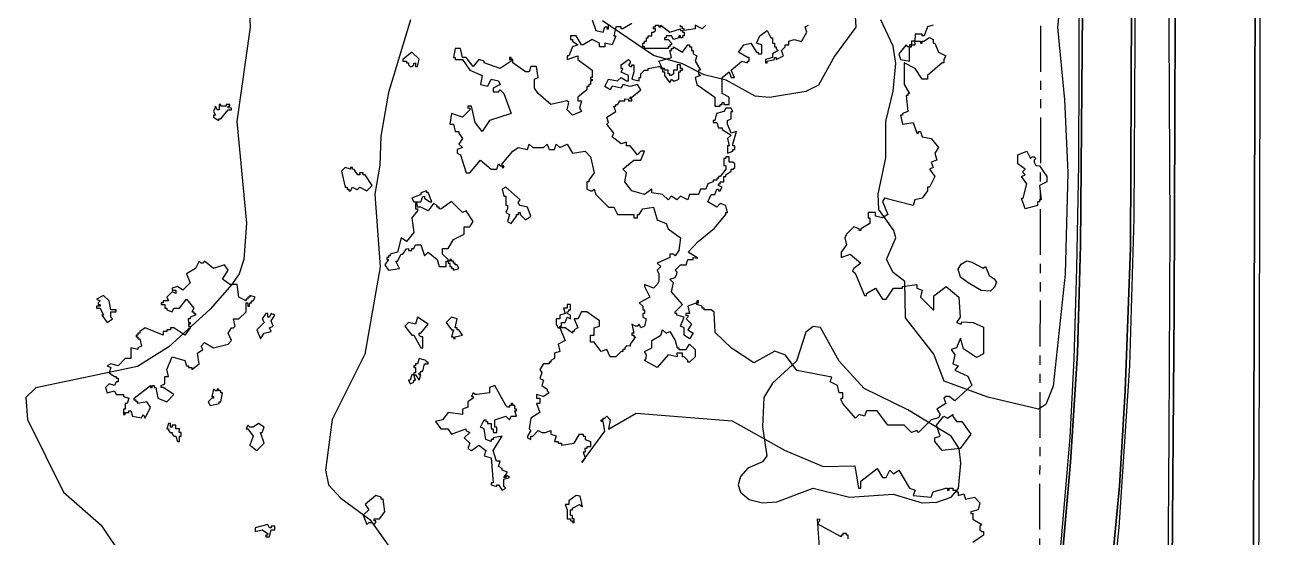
# Model space of a CAD drawing. Header units: metres. Extents: x -550 to 550, y -500 to 950.
# Drawn here: x -32 to 142.2, y -149.1 to -78 of the extents above; entities that cross this region are included whole.
import ezdxf

# ---------------------------------------------------------------- set-up
doc = ezdxf.new("R2010")
doc.units = ezdxf.units.M
doc.header["$LTSCALE"] = 2
doc.linetypes.add('PHANTOM', pattern=[6.35, 3.175, -0.635, 0.635, -0.635, 0.635, -0.635])
for name, color, linetype in [('SITE-PROPERTY', 7, 'PHANTOM'), ('SITE-ROAD-CURB', 7, 'CONTINUOUS'), ('SITE-ROAD-PAVED', 7, 'CONTINUOUS'), ('SITE-TREE-CANOPY', 94, 'CONTINUOUS'), ('TOPO-CONTOUR-MAJOR', 8, 'CONTINUOUS'), ('TOPO-CONTOUR-MINOR', 9, 'CONTINUOUS')]:
    doc.layers.add(name, color=color, linetype=linetype)

msp = doc.modelspace()

# ---------------------------------------------------------------- linework, layer by layer
at = {"layer": 'SITE-PROPERTY'}
msp.add_lwpolyline([(-136.32, -186.83), (-81.11, -2.07), (108.93, -1.9), (108.59, -158.15), (40.62, -186.68)], close=True, dxfattribs=at)
at = {"layer": 'SITE-ROAD-CURB'}
for points in [[(143.92, 125.54), (141.77, 101.99), (140.39, 81.65), (140, 71.35), (139.5, 44.25), (139.41, 27.33), (138.95, -158.99), (138.48, -181.51), (136.86, -230.74), (136.47, -275.22), (136.41, -328.8), (135.82, -328.8), (135.81, -276.62), (136.05, -245.91), (136.69, -215.33), (138.25, -163.61), (138.69, -13.24), (138.68, 37.97), (138.85, 56.07), (139.39, 76.65), (140.31, 93.8), (142.26, 117.21)], [(109.98, -328.9), (109.93, -296.39), (110.15, -276.88), (109.98, -259.44), (110.18, -256.93), (110.39, -256.23), (112.07, -252.93), (112.49, -251.53), (112.9, -237.49), (112.85, -235.81), (112.61, -234.59), (111.26, -231.32), (111.05, -230.12), (111.03, -227.52), (112.29, -210.46), (114.22, -191.89), (117.79, -161.81), (119.68, -141.95), (120.5, -128.72), (121.22, -108.89), (121.59, -19.16), (121.84, 106.74)], [(122.23, 105.4), (121.95, -54.97), (121.68, -104.79), (121.08, -125.22), (119.59, -147.68), (116.79, -174.58), (114.91, -189.31), (113.06, -206.68), (111.25, -229.18), (111.42, -230.54), (112.92, -234.38), (113.22, -235.8), (113.33, -237.41), (112.94, -249.4), (112.71, -251.99), (112.28, -253.25), (110.54, -256.62), (110.33, -260.38), (110.25, -328.9)], [(102.65, -328.93), (102.73, -260.31), (102.79, -252.65), (103.4, -231.69), (104.03, -221.75), (105.87, -202.29), (107.7, -186.41), (111.64, -149.25), (112.87, -135.2), (113.42, -124.29), (113.78, -111.76), (114.08, -97.28), (114.36, -2.93), (114.33, 74.21)], [(114.94, 65.35), (114.62, -15.81), (114.62, -70.51), (114.3, -108.55), (113.87, -123.51), (112.91, -138.63), (111.72, -152.45), (106.58, -199.14), (104.92, -216.8), (103.94, -230.22), (103.34, -242.68), (103.1, -260.51), (102.99, -328.93)], [(127.4, 47.33), (127.3, 8.08), (127.53, -16.72), (127.51, -50.82), (127.28, -117.28), (126.76, -182.34)], [(126.29, -174.94), (126.6, -134.68), (126.7, -106.1), (126.59, -78.69), (126.95, -14.42), (126.67, 38.89)]]:
    msp.add_lwpolyline(points, dxfattribs=at)
at = {"layer": 'SITE-ROAD-PAVED'}
for points in [[(121.84, 106.74), (121.59, -19.16), (121.22, -108.89), (120.5, -128.72), (119.68, -141.95), (117.79, -161.81), (114.22, -191.89), (112.29, -210.46), (111.03, -227.52), (111.05, -230.12), (111.26, -231.32), (112.61, -234.59), (112.85, -235.81), (112.9, -237.49), (112.49, -251.53), (112.07, -252.93), (110.39, -256.23), (110.18, -256.93), (109.98, -259.44), (110.15, -276.88), (109.93, -296.39), (109.98, -328.9)], [(102.99, -328.93), (103.1, -260.51), (103.34, -242.68), (103.94, -230.22), (104.92, -216.8), (106.58, -199.14), (111.72, -152.45), (112.91, -138.63), (113.87, -123.51), (114.3, -108.55), (114.62, -70.51), (114.62, -15.81), (114.94, 65.35)], [(138.68, 37.97), (138.69, -13.24), (138.25, -163.61), (136.69, -215.33), (136.05, -245.91), (135.81, -276.62), (135.82, -328.8), (123.67, -328.84), (123.15, -322.11), (122.32, -317.27), (124.36, -313.62), (124.79, -299.72), (125, -246.17), (125.36, -231.35), (124.68, -230.24), (124.51, -228.8), (125.44, -227.53), (125.62, -216.1), (126.76, -182.34), (127.28, -117.28), (127.51, -50.82), (127.53, -16.72), (127.3, 8.08), (127.4, 47.33)]]:
    msp.add_lwpolyline(points, dxfattribs=at)
at = {"layer": 'SITE-TREE-CANOPY'}
for points in [[(52.1, -77.75), (50.85, -78.49), (50.6, -78.49), (50.59, -78.24), (49.85, -78.24), (49.6, -79.49), (49.85, -79.49), (49.35, -80.74), (48.35, -80.49), (48.35, -80.99), (47.6, -80.99), (47.6, -80.49), (46.6, -79.98), (45.35, -80.74), (45.1, -80.74), (44.35, -79.49), (43.6, -79.49), (43.6, -79.99), (43.85, -79.99), (43.85, -80.24), (44.6, -80.74), (43.85, -80.99), (43.35, -82.24), (43.1, -82.24), (43.1, -82.74), (44.6, -82.24), (44.6, -82.74), (46.6, -84.25), (46.6, -85.24), (46.35, -85.23), (46.35, -85.49), (46.6, -85.49), (46.6, -85.74), (46.35, -85.74), (46.35, -86.24), (46.1, -86.24), (46.1, -86.49), (45.85, -86.49), (45.85, -86.99), (44.6, -87.99), (44.6, -88.49), (45.1, -88.49), (44.85, -89.49), (45.1, -89.99), (43.85, -90.49), (43.1, -89.74), (43.35, -88.73), (43.09, -88.49), (40.85, -88.99), (39.1, -87.49), (38.6, -86.74), (38.6, -85.49), (39.1, -85.24), (38.85, -83.73), (38.1, -83.74), (37.85, -84.49), (37.35, -84.49), (35.6, -83.24), (35.59, -82.74), (35.35, -82.74), (35.35, -82.98), (33.84, -83.99), (31.6, -83.24), (31.6, -82.99), (30.85, -82.75), (30.09, -83.75), (29.1, -82.49), (28.6, -82.49), (28.35, -81.24), (27.6, -81.24), (27.35, -82.48), (27.6, -82.49), (27.6, -82.74), (28.6, -82.74), (29.6, -84.25), (31.35, -84.99), (31.1, -86.24), (32.1, -86.48), (32.6, -85.5), (33.6, -85.74), (33.85, -86.24), (32.85, -86.74), (32.85, -87.24), (33.59, -87.24), (33.85, -86.99), (34.35, -87.49), (35.35, -90.24), (32.35, -91.23), (31.35, -92.73), (30.34, -91.49), (29.85, -89.24), (29.35, -89.24), (29.35, -89.5), (29.6, -89.48), (29.6, -89.74), (28.6, -90.74), (27.09, -90.24), (26.85, -91.74), (27.35, -91.74), (27.6, -92.74), (28.1, -92.74), (28.1, -92.99), (28.6, -93.74), (28.1, -94.49), (28.6, -94.99), (27.85, -95.24), (27.85, -95.74), (28.35, -95.99), (29.1, -98.49), (29.6, -98.49), (31.1, -96.74), (32.6, -97.99), (33.35, -97.99), (33.6, -97.24), (33.85, -97.49), (34.1, -97.49), (34.1, -97.24), (35.6, -95.49), (36.34, -94.99), (37.6, -95.23), (37.85, -94.49), (38.35, -94.99), (39.85, -94.99), (40.35, -94.49), (40.6, -95.24), (41.35, -95.24), (41.6, -94.49), (42.1, -94.98), (43.1, -94.49), (43.85, -95.74), (45.6, -95.49), (46.35, -96.24), (46.85, -98.49), (46.1, -99.5), (46.1, -99.74), (45.85, -99.74), (45.85, -100.74), (46.35, -100.99), (46.6, -100.99), (46.85, -100.74), (47.09, -101.49), (48.85, -103.24), (49.6, -103.24), (50.1, -104.24), (52.35, -104.24), (52.35, -104.74), (52.85, -104.74), (52.85, -104.24), (53.1, -104.24), (53.6, -103.49), (55.1, -103.24), (55.59, -104.99), (56.85, -105.49), (57.1, -106.24), (58.85, -107.49), (58.59, -109.24), (58.1, -109.99), (57.85, -109.74), (57.34, -109.74), (57.35, -110.24), (55.6, -110.99), (56.1, -111.49), (55.6, -111.99), (55.84, -112.49), (55.85, -113.49), (55.6, -113.99), (55.1, -114.49), (53.85, -113.99), (53.85, -114.24), (54.6, -115.74), (53.1, -116.49), (53.6, -116.99), (53.6, -117.49), (53.85, -117.49), (53.85, -117.99), (53.6, -117.99), (53.6, -118.49), (54.09, -118.74), (53.85, -119.74), (53.35, -119.99), (53.1, -119.49), (52.85, -119.74), (52.6, -119.74), (52.1, -119.49), (52.35, -120.74), (52.1, -120.74), (52.1, -120.99), (52.35, -120.99), (52.35, -121.24), (52.6, -121.24), (51.85, -122.24), (51.85, -122.5), (51.35, -122.49), (51.1, -122.74), (51.1, -122.99), (50.84, -122.99), (50.84, -123.24), (50.6, -123.24), (49.85, -123.99), (49.09, -123.99), (48.6, -122.99), (47.85, -123.24), (46.85, -121.99), (46.34, -121.99), (46.35, -120.99), (46.84, -120.99), (46.85, -119.99), (47.6, -119.74), (47.6, -118.99), (45.84, -117.74), (45.1, -117.74), (44.6, -118.74), (44.09, -118.74), (44.6, -119.99), (44.1, -120.24), (44.1, -120.49), (43.85, -120.49), (43.85, -120.74), (42.85, -119.99), (42.1, -119.99), (42.85, -121.74), (41.85, -122.24), (42.1, -123.24), (41.35, -123.49), (41.35, -124.24), (40.85, -124.49), (40.85, -124.74), (40.6, -124.74), (40.6, -124.99), (39.84, -124.99), (39.34, -125.74), (39.6, -126.24), (39.35, -127), (39.85, -127.24), (39.59, -127.99), (40.35, -128.49), (40.35, -128.74), (40.6, -128.99), (39.85, -129.49), (38.85, -129.24), (38.85, -129.74), (39.35, -129.74), (39.35, -130.49), (38.85, -130.49), (39.35, -131.74), (38.1, -132.49), (37.85, -133.99), (38.1, -134.24), (37.6, -134.99), (37.6, -135.24), (38.1, -135.49), (38.1, -134.99), (38.35, -134.99), (39.09, -134.24), (39.6, -134.49), (40.1, -134.49), (40.85, -134.24), (40.85, -134.74), (41.6, -134.98), (41.35, -135.74), (41.85, -135.74), (41.85, -135.99), (42.34, -135.99), (42.35, -136.24), (44.1, -135.99), (44.85, -134.74), (45.34, -134.75), (45.34, -134.99), (45.6, -134.99), (45.6, -135.49), (46.35, -135.74), (46.35, -136.49), (45.85, -136.49), (45.85, -136.74), (45.59, -136.74), (45.6, -137.24), (45.35, -137.24), (45.6, -137.99), (45.14, -138.67), (48.32, -134.33), (48.1, -132.99), (47.85, -132.99), (47.85, -132.73), (48.1, -132.74), (48.1, -132.49), (48.35, -132.49), (48.6, -132.24), (49.1, -132.74), (48.87, -134.02), (52.69, -131.83), (66.01, -132.88), (73.24, -136.94), (78.61, -139.2), (82.99, -139.12), (83.51, -142.24), (83.85, -142.24), (83.85, -141.24), (86.1, -139.49), (86.85, -140.74), (87.35, -140.74), (87.85, -139.74), (88.35, -140.24), (89.1, -139.74), (90.6, -142.23), (91.35, -142.49), (91.09, -143.24), (93.59, -143.48), (93.85, -142.74), (95.6, -142.24), (95.85, -142.24), (95.85, -142.49), (96.1, -142.49), (96.1, -142.24), (96.59, -142.24), (96.59, -142.49), (97.1, -142.49), (97.1, -142.74), (97.35, -142.74), (97.34, -143.24), (98.1, -142.99), (98.35, -143.74), (99.6, -143.49), (100.35, -144.24), (100.1, -145.24), (99.1, -145.49), (99.1, -145.74), (99.35, -145.74), (99.35, -146.5), (100.6, -147.24), (100.35, -147.49), (100.34, -147.99), (100.6, -148.24), (100.85, -148.24), (100.85, -148.74), (99.34, -149.74)], [(46.6, -77.24), (47.1, -78.74), (48.1, -78.99), (48.35, -78.24), (48.6, -78.24), (48.6, -78.49), (48.85, -78.49), (48.85, -77.99)], [(93.85, -77.99), (93.1, -78.24), (92.6, -79.49), (92.35, -79.49), (92.35, -79.24), (91.35, -79.24), (91.34, -80.24), (92.1, -80.24), (92.1, -80.49), (92.35, -80.49), (92.35, -80.24), (92.59, -80.24), (93.35, -79.73), (93.85, -79.99), (93.84, -80.49), (94.1, -80.49), (94.59, -81.74), (95.6, -82.24), (95.34, -82.74), (95.35, -83.24), (95.1, -83.24), (93.09, -84.98), (93.1, -85.48), (92.35, -85.5), (91.35, -83.99), (89.85, -83.24), (89.85, -86.24), (90.6, -87.5), (90.35, -87.49), (90.34, -87.74), (90.1, -87.74), (90.35, -89.99), (89.6, -90.24), (89.6, -90.49), (89.35, -90.49), (89.6, -91.74), (91.1, -91.49), (91.6, -92.99), (91.85, -92.99), (91.85, -92.74), (92.1, -92.74), (92.35, -93.49), (93.6, -93.74), (94.6, -94.99), (94.1, -95.74), (94.35, -96.74), (93.6, -96.99), (93.85, -97.74), (93.34, -97.99), (94.09, -98.99), (93.35, -100.49), (93.1, -100.49), (93.09, -100.99), (92.35, -101.99), (91.34, -102.23), (91.1, -102.99), (87.1, -101.98), (86.85, -102.48), (87.6, -104.24), (86.85, -104.74), (85.85, -104.49), (85.85, -103.99), (84.85, -104), (84.85, -104.74), (85.1, -104.74), (85.1, -105.49), (83.85, -106.24), (83.85, -106.49), (83.6, -106.49), (83.6, -106.24), (82.85, -105.99), (81.85, -106.99), (81.6, -107.49), (81.85, -108.49), (81.1, -109.49), (81.09, -110.24), (82.35, -109.74), (83.85, -110.99), (82.85, -111.73), (82.69, -112.06), (83.06, -112.4), (84.35, -115.49), (84.6, -115.49), (84.6, -115.24), (85.85, -114.49), (86.85, -115.99), (87.34, -115.99), (88.35, -114.49), (89.6, -114.49), (89.6, -114.24), (91.6, -113.99), (91.6, -114.49), (92.35, -114.74), (92.1, -115.74), (93.85, -117.49), (93.95, -117.49), (93.95, -115.56), (95.65, -114.27), (97.44, -115.72), (97.59, -118.49), (97.1, -119.24), (97.75, -119.46), (97.85, -119.14), (99.39, -119.22), (100.85, -119.87), (100.85, -123.6), (99.88, -124.09), (98.09, -122.88), (97.65, -121.43), (97.1, -122.74), (96.35, -122.99), (96.85, -123.74), (96.6, -124.99), (97.35, -125.24), (96.85, -125.87), (98.67, -126.69), (99.23, -127.91), (96.88, -130.11), (96.1, -129.49), (95.6, -129.49), (95.35, -129.74), (95.6, -130.49), (94.35, -131.24), (94.85, -132), (94.6, -132.48), (93.6, -132.74), (91.85, -134.49), (91.6, -134.24), (90.85, -134.49), (89.85, -133.49), (87.6, -133.49), (86.1, -131.49), (84.6, -131.49), (84.35, -132.24), (83.59, -131.99), (83.1, -132.49), (81.35, -130.49), (81.1, -129.99), (81.1, -129.74), (81.35, -129.74), (81.34, -128.99), (80.85, -128.98), (80.6, -127.99), (79.6, -127.49), (79.82, -126.8), (74.94, -125.9), (73.39, -123.78), (71.93, -123.21), (69.01, -124.83), (65.92, -122.8), (63.64, -120.61), (63.5, -117.79), (63.1, -117.49), (62.1, -117.49), (62.1, -117.24), (61.85, -117.24), (61.85, -116.99), (61.1, -116.75), (61.1, -116.49), (59.85, -116.99), (60.1, -117.99), (59.59, -117.99), (59.59, -118.25), (59.85, -118.23), (59.85, -118.49), (59.6, -118.73), (60.34, -119.49), (59.84, -120.24), (60.6, -120.74), (60.1, -121.49), (59.35, -120.99), (59.35, -119.99), (58.85, -119.73), (59.35, -118.49), (58.34, -118.24), (58.34, -117.99), (58.1, -117.99), (58.1, -117.74), (59.1, -116.74), (57.6, -114.99), (57.84, -113.74), (57.35, -113.24), (58.1, -112.99), (58.34, -112.49), (58.35, -112.24), (58.1, -111.99), (58.85, -111.24), (59.6, -111.24), (59.85, -110.49), (60.59, -110.49), (60.6, -110.24), (61.24, -110.32), (59.9, -109.48), (61.28, -108.02), (63.56, -106.15), (65.12, -104.24), (65.1, -103.99), (65.34, -103.97), (65.1, -102.99), (64.35, -102.74), (63.85, -103.24), (62.6, -102.49), (63.1, -101.49), (63.6, -101.49), (63.85, -100.74), (64.1, -100.74), (64.1, -100.99), (64.35, -100.99), (64.6, -100.49), (64.1, -100.24), (64.1, -99.99), (64.34, -99.99), (64.34, -99.74), (64.85, -99.74), (64.84, -98.99), (65.1, -98.99), (65.1, -98.74), (65.85, -98.24), (65.85, -97.99), (66.1, -97.99), (66.35, -97.74), (66.35, -97.24), (66.1, -96.99), (65.6, -96.98), (65.6, -96.24), (65.1, -96.24), (65.1, -96.49), (64.85, -96.49), (64.85, -97.5), (65.1, -97.48), (65.1, -97.98), (64.35, -98.99), (64.1, -98.98), (64.1, -99.24), (63.85, -99.24), (63.85, -99.48), (63.35, -99.48), (63.35, -99.74), (62.6, -99.99), (62.35, -100.74), (61.6, -100.74), (61.35, -101.5), (60.1, -101.49), (59.85, -102.24), (58.85, -101.74), (58.34, -102.24), (57.6, -101.73), (57.1, -102.23), (56.35, -101.49), (54.85, -101.24), (54.85, -100.74), (53.85, -101.49), (52.1, -100.99), (51.1, -99.74), (51.35, -98.49), (50.85, -97.99), (52.35, -96.74), (53.35, -96.73), (53.84, -95.49), (53.35, -95.49), (52.85, -95.99), (51.85, -94.74), (51.35, -94.74), (51.35, -94.24), (50.6, -94.48), (49.35, -93.49), (49.6, -92.99), (48.6, -91.75), (48.85, -91.49), (48.6, -90.74), (49.85, -89.99), (49.6, -89.24), (49.85, -89.24), (49.85, -88.99), (50.1, -88.99), (50.35, -88.74), (50.35, -88.49), (51.1, -88.49), (51.1, -88.24), (51.6, -88.25), (51.6, -88.49), (52.1, -88.49), (52.1, -88.23), (51.85, -88.23), (51.85, -87.99), (52.1, -87.99), (53.35, -86.99), (52.85, -86.24), (51.85, -86.49), (50.85, -86.24), (50.6, -86.74), (49.35, -86.48), (49.1, -86.98), (48.35, -86.49), (48.85, -85.49), (50.1, -85.74), (50.6, -85.24), (51.35, -85.74), (51.6, -85.74), (51.6, -84.99), (50.6, -84.5), (50.85, -83.99), (50.6, -83.99), (50.59, -83.49), (51.6, -82.74), (51.85, -83), (51.84, -83.24), (51.6, -83.5), (51.84, -83.74), (52.1, -83.74), (52.1, -83.48), (52.35, -83.49), (52.35, -84.49), (52.09, -85.49), (53.1, -85.74), (53.1, -85.24), (53.35, -85.24), (53.35, -84.74), (53.85, -84.24), (54.35, -84.24), (54.35, -83.99), (55.85, -83.73), (56.1, -83.73), (56.1, -83.99), (56.35, -83.99), (55.85, -82.99), (57.6, -82.49), (57.35, -81.49), (57.6, -81.49), (57.6, -81.25), (57.84, -81.23), (57.85, -80.99), (59.09, -81.74), (59.85, -80.74), (60.1, -80.74), (60.1, -80.99), (60.35, -80.99), (60.34, -81.49), (60.6, -81.49), (60.6, -81.99), (61.1, -82.24), (60.85, -82.98), (61.6, -84.24), (61.35, -84.24), (61.34, -84.74), (61.6, -84.99), (60.85, -85.24), (61.1, -86.24), (63.59, -87.99), (63.6, -89.24), (64.34, -89.24), (64.34, -88.98), (64.6, -88.99), (64.6, -88.74), (64.85, -88.74), (64.85, -88.99), (65.6, -88.99), (65.6, -87.99), (64.6, -87.49), (64.6, -85.24), (65.6, -84.49), (65.85, -85.24), (66.34, -85.24), (65.85, -84.24), (67.34, -82.99), (68.1, -83.24), (68.1, -82.99), (68.35, -82.99), (68.35, -82.49), (68.1, -82.49), (66.85, -81.74), (67.6, -80.74), (68.6, -80.49), (69.35, -81.74), (69.6, -81.74), (69.6, -81.99), (70.1, -81.98), (70.1, -80.74), (69.35, -80.49), (69.85, -79.49), (70.85, -78.74), (71.34, -79.74), (71.6, -79.74), (71.6, -80.48), (71.85, -80.48), (71.85, -80.99), (72.09, -80.99), (72.1, -81.24), (72.35, -81.49), (71.59, -81.99), (71.6, -82.49), (70.6, -82.74), (70.6, -83.24), (70.85, -83.24), (70.85, -82.99), (71.85, -82.74), (71.85, -82.49), (72.1, -82.49), (72.1, -82.74), (73.1, -82.24), (72.85, -81.49), (73.34, -80.99), (73.34, -80.74), (73.85, -80.74), (73.85, -80.24), (74.6, -79.99), (75.6, -80.25), (76.35, -78.99), (76.1, -78.24), (76.6, -77.99)], [(62.35, -77.99), (61.84, -78.49), (60.85, -77.99), (60.85, -78.49), (59.35, -78.74), (59.34, -78.49), (59.1, -78.49), (59.1, -78.24), (58.85, -78.24), (58.85, -77.99)], [(82.1, -149.24), (82.1, -148.74), (81.85, -148.74), (81.85, -148.49), (81.35, -148.49), (81.35, -148.74), (81.1, -148.74), (81.1, -148.99), (77.85, -147.23), (78.18, -146.57), (77.8, -146.52), (78.04, -150.42)]]:
    msp.add_lwpolyline(points, dxfattribs=at)
for points in [[(57.35, -78.99), (58.85, -78.49), (58.85, -78.74), (59.1, -78.74), (59.1, -78.99), (59.35, -78.99), (59.35, -79.49), (59.1, -79.49), (59.1, -79.75), (58.85, -79.74), (58.84, -79.49), (58.6, -79.49), (58.6, -79.74), (57.85, -79.99), (57.59, -79.49), (56.85, -79.49), (56.85, -79.74), (56.6, -79.74), (56.6, -79.99), (57.1, -79.99), (57.6, -80.49), (57.6, -80.74), (57.35, -80.74), (57.35, -80.99), (57.1, -80.99), (57.1, -81.24), (53.85, -81.24), (53.85, -80.98), (53.6, -81), (53.6, -80.49), (53.85, -80.49), (53.85, -80.24), (54.1, -80.24), (54.1, -79.74), (54.35, -79.74), (54.35, -79.49), (54.85, -79.5), (54.85, -78.99), (55.09, -78.99), (55.35, -78.74), (55.35, -78.49), (55.1, -78.49), (55.1, -78.24), (55.35, -78.24), (55.35, -77.99), (55.85, -77.99), (55.85, -78.24), (56.1, -78.24), (56.1, -77.99)], [(20.35, -82.99), (20.85, -82.99), (20.85, -83.24), (21.1, -83.24), (21.1, -83.49), (21.34, -83.74), (21.6, -83.75), (21.85, -83.49), (21.85, -83.25), (22.1, -83.23), (22.1, -83.73), (22.35, -83.74), (22.6, -82.73), (21.6, -81.74), (20.35, -82.74)], [(90.35, -80.99), (90.1, -80.74), (89.1, -81.99), (89.35, -82.74), (90.6, -82.99), (90.6, -80.99)], [(90.6, -80.74), (90.6, -80.99), (90.85, -80.99), (90.85, -80.74)], [(90.85, -80.24), (90.85, -80.74), (91.35, -80.74), (91.34, -80.24)], [(35.35, -82.5), (35.1, -82.49), (35.1, -82.74), (35.35, -82.74)], [(56.35, -84.24), (56.34, -84.49), (56.6, -84.49), (56.6, -84.99), (57.35, -85.99), (57.6, -85.49), (57.85, -85.74), (58.1, -85.74), (58.6, -85.48), (58.6, -84.49), (58.84, -84.49), (58.85, -84.24), (59.1, -84.24), (59.1, -83.99), (58.85, -83.99), (58.85, -83.49), (58.35, -83.49), (58.35, -84.24), (57.85, -84.24), (57.85, -84.74), (57.59, -84.99), (57.35, -84.99), (57.35, -84.74), (57.1, -84.74), (57.1, -84.24), (56.6, -84.24), (56.6, -83.99), (56.35, -83.99)], [(-4.16, -89.24), (-4.9, -89.24), (-4.9, -88.99), (-5.15, -88.99), (-5.15, -89.74), (-5.4, -89.74), (-5.65, -89.24), (-5.91, -89.99), (-5.65, -90.49), (-5.9, -90.49), (-5.9, -90.74), (-5.16, -91.24), (-5.16, -90.98), (-4.9, -90.99), (-3.9, -89.74), (-3.4, -89.74), (-3.4, -89.49), (-3.9, -89.48), (-3.9, -89.24), (-3.65, -89.24), (-3.65, -88.98), (-4.16, -89)], [(63.34, -91.49), (63.85, -91.49), (64.09, -92.24), (64.6, -92.24), (64.6, -92.49), (65.85, -93.24), (65.35, -93.74), (65.59, -94.74), (65.35, -94.74), (65.35, -95.74), (66.1, -95.49), (66.1, -95.24), (66.35, -95.24), (66.35, -94.74), (66.1, -94.74), (66.1, -94.49), (66.59, -92.74), (65.85, -92.99), (65.35, -91.74), (65.35, -91.24), (65.85, -90.99), (65.85, -89.99), (66.1, -89.99), (65.85, -89.49), (65.1, -89.49), (64.85, -89.99), (63.84, -90.24), (63.6, -91.24), (63.34, -91.24)], [(107.35, -96.49), (107.6, -96.24), (107.85, -96.24), (108.1, -96.49), (107.85, -96.74), (107.85, -96.99), (108.1, -97.48), (108.6, -97.49), (109.6, -98.99), (109.6, -99.74), (108.59, -100.24), (108.85, -102.24), (108.6, -102.24), (108.6, -102.49), (108.35, -102.49), (108.35, -102.99), (106.6, -103.49), (106.1, -101.99), (106.35, -101.99), (106.85, -99.99), (106.1, -98.99), (106.6, -98.74), (106.35, -98.49), (106.35, -98.24), (106.6, -97.99), (105.6, -97.24), (105.59, -95.99), (106.85, -95.49)], [(34.1, -97.74), (34.35, -97.74), (34.35, -97.49), (34.1, -97.49)], [(13.09, -97.99), (12.35, -97.74), (11.84, -98.24), (12.35, -100.49), (12.6, -100.49), (12.6, -100.74), (12.85, -100.74), (12.85, -100.99), (13.1, -100.99), (13.34, -100.49), (13.85, -100.74), (14.1, -100.74), (14.35, -100.49), (15.35, -100.99), (16.1, -100.23), (15.1, -98.74), (14.85, -98.74), (14.85, -98.49), (14.34, -98.49), (14.35, -98.74), (14.1, -98.74), (13.6, -98), (13.35, -97.99), (13.35, -97.74), (13.1, -97.74)], [(21.85, -102.49), (22.85, -102.49), (23.1, -101.75), (23.35, -101.73), (23.35, -101.99), (24.1, -102.49), (24.35, -102.49), (23.85, -101.23), (23.6, -101.23), (23.6, -100.99), (22.85, -101.24), (22.84, -101.49), (21.59, -101.99)], [(34.35, -101.74), (34.6, -101.74), (34.6, -103), (34.84, -102.98), (34.84, -103.48), (34.6, -103.99), (35.1, -104.24), (34.85, -105.24), (35.35, -105.49), (36.1, -104.49), (36.1, -104.24), (36.35, -104.24), (36.35, -103.99), (36.6, -103.99), (36.6, -104.24), (37.35, -104.99), (38.09, -104.49), (37.6, -103.24), (36.6, -102.99), (36.35, -102.74), (36.35, -102.49), (36.59, -102.24), (34.6, -100.49), (34.1, -100.74)], [(26.6, -110.49), (25.85, -109.74), (25.85, -108.99), (26.6, -108.99), (27.35, -107.74), (28.85, -106.99), (28.85, -105.99), (29.6, -105.99), (30.09, -105.24), (29.1, -103.74), (28.6, -103.99), (27.1, -102.48), (25.6, -103.5), (25.35, -103.49), (25.35, -103.24), (25.1, -103.24), (25.1, -102.99), (24.6, -102.74), (23.85, -103.74), (22.85, -103.24), (22.35, -103.23), (22.34, -102.73), (22.1, -102.75), (22.1, -103.49), (22.35, -103.49), (22.35, -103.74), (21.6, -104.74), (21.85, -106.74), (20.85, -107.99), (20.1, -107.49), (19.6, -109.49), (18.6, -109.74), (18.6, -109.99), (18.35, -109.99), (18.35, -110.24), (18.1, -110.24), (18.1, -110.49), (18.35, -110.49), (17.85, -111.24), (18.35, -112), (19.85, -111.74), (19.35, -110.74), (19.6, -110.74), (20.1, -109.74), (20.35, -109.74), (20.85, -109), (21.1, -108.98), (21.1, -109.24), (21.6, -109.24), (21.6, -108.98), (21.84, -108.99), (22.1, -108.48), (22.85, -108.49), (23.35, -109.99), (23.85, -109.49), (25.09, -110.49), (25.35, -111.49), (26.35, -111.49), (26.34, -110.74), (26.6, -110.74)], [(-3.9, -111.99), (-4.4, -111.24), (-5.9, -111.74), (-7.15, -110.74), (-7.4, -110.99), (-7.65, -110.99), (-7.9, -110.74), (-8.4, -111.74), (-9.65, -112.49), (-9.15, -113.74), (-10.15, -114.74), (-10.9, -114.24), (-11.65, -114.49), (-11.65, -114.74), (-11.15, -114.74), (-11.15, -115.24), (-11.65, -114.99), (-12.4, -115.74), (-12.16, -116.24), (-12.9, -116.24), (-12.9, -116.49), (-13.15, -116.49), (-13.15, -116.74), (-12.65, -116.74), (-12.65, -117.24), (-12.4, -117.24), (-12.4, -117.49), (-11.65, -117.74), (-11.4, -117.24), (-10.65, -117.24), (-9.65, -115.99), (-8.65, -117.24), (-8.91, -117.74), (-8.65, -117.74), (-8.65, -117.99), (-8.4, -117.99), (-8.4, -118.24), (-9.15, -118.49), (-9.15, -118.74), (-9.41, -118.74), (-9.4, -119.24), (-9.15, -119.24), (-9.15, -119.49), (-9.4, -119.49), (-9.4, -119.75), (-9.15, -119.73), (-9.15, -119.99), (-9.9, -120.99), (-11.4, -119.99), (-11.9, -119.99), (-11.9, -120.24), (-12.4, -120.24), (-12.4, -120.49), (-12.91, -120.49), (-12.91, -120.99), (-15.4, -119.99), (-16.15, -120.49), (-16.15, -120.74), (-16.4, -120.74), (-16.4, -120.99), (-16.65, -120.99), (-16.65, -121.24), (-16.4, -121.24), (-16.4, -121.49), (-16.15, -121.49), (-15.9, -122.5), (-16.41, -122.74), (-16.41, -123), (-17.4, -122.74), (-17.4, -124.24), (-18.15, -124.24), (-19.15, -125.24), (-20.15, -124.99), (-20.65, -125.24), (-20.15, -125.49), (-20.4, -126.24), (-19.66, -126.74), (-19.4, -126.74), (-19.4, -126.98), (-19.15, -126.98), (-19.15, -127.49), (-19.4, -127.49), (-19.65, -127.99), (-20.4, -127.74), (-20.9, -128.24), (-20.66, -128.99), (-19.65, -128.74), (-19.41, -129.24), (-18.4, -129.24), (-18.4, -129.49), (-17.65, -129.73), (-17.9, -130.49), (-18.15, -130.49), (-18.15, -131.24), (-18.4, -131.24), (-18.41, -131.99), (-18.15, -131.99), (-18.15, -131.74), (-17.65, -131.74), (-17.65, -131.49), (-17.4, -131.49), (-17.16, -132.24), (-15.91, -132.48), (-15.65, -132), (-15.4, -132.49), (-14.65, -130.98), (-15.15, -130.24), (-16.4, -130.49), (-16.4, -130.24), (-16.65, -130.24), (-16.65, -129.99), (-16.9, -129.99), (-16.9, -129.74), (-14.65, -127.99), (-14.65, -128.24), (-14.4, -128.24), (-14.4, -127.99), (-14.15, -127.99), (-14.15, -128.24), (-13.91, -128.24), (-13.65, -129.74), (-12.41, -130.24), (-11.4, -129.24), (-12.9, -128.24), (-13.15, -128.24), (-13.15, -127.99), (-12.65, -127.74), (-12.65, -126.74), (-12.15, -126.74), (-12.4, -125.74), (-11.65, -123.99), (-9.9, -124.49), (-9.65, -125.24), (-9.4, -125.24), (-9.4, -125.49), (-8.9, -125.49), (-8.9, -125.74), (-7.9, -124.99), (-8.15, -123.48), (-7.4, -122.98), (-7.65, -122.5), (-7.16, -122), (-5.9, -122.74), (-3.9, -122.24), (-3.4, -121.74), (-3.9, -120.74), (-3.4, -119.99), (-3.15, -119.99), (-2.9, -119.74), (-3.16, -118.74), (-2.4, -118.74), (-1.41, -117.74), (-1.4, -116.49), (-1.15, -116.49), (-1.15, -116.99), (-0.91, -116.99), (-0.9, -116.49), (-0.65, -116.49), (-0.65, -116.24), (-0.4, -116.24), (-0.15, -115.74), (-0.9, -115.48), (-0.9, -115.74), (-1.15, -115.74), (-1.15, -115.99), (-1.4, -115.98), (-1.4, -116.24), (-2.4, -115.74), (-2.65, -113.99), (-3.65, -113.99), (-4.65, -113.24)], [(26.6, -110.99), (26.85, -110.99), (26.85, -111.49), (27.09, -111.49), (27.09, -111.74), (27.35, -111.74), (27.35, -111.98), (28.1, -111.74), (27.85, -111.24), (27.6, -111.24), (27.6, -111), (27.35, -110.99), (27.35, -110.74), (27.1, -110.74), (27.1, -110.49), (26.85, -110.49), (26.85, -110.74), (26.6, -110.74)], [(101.1, -111.49), (101.64, -112.7), (102.34, -113.19), (102.64, -113.64), (102.35, -114.36), (101.79, -114.9), (100.53, -114.79), (98.73, -113.72), (97.64, -112.96), (97.34, -111.82), (97.76, -111.15), (98.52, -110.71), (99.23, -110.87), (100.78, -111.72)], [(-22.16, -115.99), (-21.65, -116.24), (-21.9, -116.49), (-21.9, -116.74), (-21.65, -116.74), (-21.65, -116.99), (-22.15, -116.99), (-22.15, -117.24), (-21.65, -117.24), (-21.15, -118.24), (-21.4, -118.24), (-20.65, -119.24), (-19.9, -118.74), (-20.15, -118.49), (-20.15, -117.74), (-19.4, -117.74), (-19.4, -117.49), (-20.16, -117.5), (-20.4, -116.24), (-21.15, -115.49)], [(61.35, -116.49), (61.35, -116.25), (61.1, -116.24), (61.1, -116.49)], [(1.85, -118.49), (1.6, -118.49), (1.6, -117.99), (1.35, -117.99), (0.85, -118.74), (1.1, -119.24), (0.09, -120.24), (0.6, -121.49), (1.1, -120.74), (2.1, -120.49), (1.85, -119.99), (2.35, -119.74), (2.1, -118.99), (2.6, -118.24), (2.1, -117.99)], [(42.1, -119.73), (42.34, -119.74), (42.35, -119.23), (42.85, -119.24), (43.1, -118.49), (43.6, -118.74), (43.6, -118.24), (43.1, -117.99), (43.1, -117.75), (43.34, -117.73), (43.34, -117.49), (43.6, -117.49), (43.6, -116.74), (43.1, -116.74), (43.1, -117.24), (42.6, -117.24), (42.85, -117.99), (42.1, -118.24), (42.1, -118.74), (41.59, -118.74), (41.6, -119.49), (41.85, -119.99), (42.1, -119.99)], [(21.6, -120.99), (21.85, -120.99), (22.85, -122.74), (23.1, -122.74), (23.1, -121.25), (22.85, -121.24), (22.59, -120.99), (22.59, -120.74), (22.85, -120.74), (23.85, -119.49), (22.35, -118.49), (22.1, -119.49), (21.1, -119.24), (20.59, -119.74)], [(26.35, -119.24), (27.1, -120.24), (27.35, -120.24), (27.1, -121.24), (27.35, -121.24), (27.35, -121.48), (27.59, -121.48), (27.59, -121.24), (28.6, -120.99), (28.09, -120.24), (27.85, -120.24), (27.85, -119.99), (27.6, -119.99), (27.85, -118.74), (27.1, -118.49)], [(56.85, -120.74), (57.34, -120.49), (58.1, -121.74), (58.35, -122.74), (58.6, -122.74), (58.6, -122.99), (59.6, -122.99), (60.09, -122.24), (60.85, -122.99), (60.85, -123.99), (60.1, -124.74), (59.85, -124.74), (59.85, -124.49), (59.35, -123.98), (59.1, -124), (59.1, -123.49), (58.34, -123.49), (58.35, -123.99), (57.1, -123.74), (55.6, -125.49), (53.85, -124.49), (54.09, -124.24), (54.1, -123.74), (53.85, -123.24), (54.85, -122.74), (54.85, -121.74), (56.1, -120.99), (56.35, -120.24)], [(22.1, -126.49), (22.6, -127.24), (22.85, -126.5), (22.59, -126.49), (22.59, -126.24), (22.85, -126.24), (22.85, -125.99), (23.1, -125.99), (23.35, -124.99), (23.85, -124.99), (23.85, -124.74), (23.6, -124.74), (23.59, -124.49), (22.6, -124.24), (22.35, -124.99), (22.1, -124.99), (22.1, -125.24), (21.84, -125.24), (21.84, -125.49), (22.1, -125.49), (22.1, -126.24), (21.85, -126.24), (21.85, -126.49)], [(21.6, -126.49), (21.35, -127.24), (21.1, -127.24), (21.35, -127.74), (21.85, -127.5), (21.85, -127.24), (22.09, -127.24), (21.85, -126.49)], [(-6.4, -130.74), (-5.15, -130.49), (-5.15, -130.24), (-4.9, -130.24), (-4.65, -129), (-4.9, -128.99), (-4.9, -128.74), (-5.16, -128.74), (-5.16, -128.49), (-5.4, -128.49), (-5.4, -128.74), (-5.65, -128.74), (-5.9, -128.49), (-6.15, -129.49), (-5.9, -129.49), (-5.9, -129.74), (-6.15, -129.74), (-6.65, -130.24)], [(32.35, -128.99), (30.6, -129.24), (30.35, -129.24), (30.1, -128.99), (29.85, -129.49), (30.1, -129.49), (30.1, -129.74), (29.35, -130.24), (29.34, -130.99), (28.6, -131.24), (28.6, -131.99), (26.6, -131.74), (25.84, -132.74), (24.85, -132.99), (25.6, -133.99), (26.59, -133.99), (27.1, -134.74), (29.09, -133.99), (29.09, -134.23), (29.6, -134.49), (28.85, -135.24), (29.6, -135.99), (29.35, -136.74), (29.85, -136.99), (30.85, -136.24), (31.85, -136.99), (31.6, -137.74), (32.6, -137.99), (32.85, -141.49), (32.6, -141.49), (32.6, -141.74), (33.35, -141.99), (33.35, -141.74), (33.6, -141.74), (34.1, -142.49), (34.6, -142.24), (34.34, -141.99), (34.35, -140.99), (35.1, -140.74), (34.84, -140.49), (34.6, -140.49), (34.6, -140.74), (34.35, -140.74), (34.85, -139.99), (34.09, -139.74), (34.09, -139.49), (33.6, -139.23), (33.85, -138.49), (33.34, -138.49), (32.85, -136.99), (34.1, -134.99), (32.85, -135.24), (32.85, -135.49), (32.6, -135.48), (32.6, -135.74), (31.85, -135.49), (31.59, -133.99), (31.1, -133.74), (31.6, -132.74), (31.85, -132.74), (31.85, -132.99), (32.09, -132.99), (32.09, -133.24), (32.6, -133.24), (32.6, -133.99), (32.84, -133.99), (32.84, -134.5), (33.35, -134.48), (33.35, -133.74), (33.1, -133.74), (33.1, -132.74), (34.6, -132.24), (35.1, -132.74), (35.35, -132.24), (36.1, -132.24), (35.85, -131.48), (36.1, -131.48), (36.1, -131.24), (35.85, -131.24), (35.85, -130.74), (35.6, -130.74), (35.6, -130.49), (35.35, -130.49), (35.35, -130.74), (35.1, -130.74), (35.1, -130.99), (34.85, -130.99), (34.6, -130.74), (33.1, -127.99), (32.35, -128.24)], [(97.1, -132.99), (97.85, -132.99), (99.1, -134.74), (97.6, -136.74), (95.1, -136.99), (94.1, -135.74), (94.1, -135.24), (94.85, -134.99), (94.34, -133.49), (95.35, -132.24), (95.85, -132.49), (96.6, -131.99), (96.6, -132.24)], [(-10.9, -135.74), (-10.65, -135.74), (-10.65, -134.99), (-10.4, -134.99), (-10.4, -134.49), (-10.66, -134.49), (-10.65, -133.99), (-11.15, -133.99), (-11.15, -133.49), (-11.65, -133.49), (-11.65, -133.74), (-11.9, -133.74), (-11.9, -133.23), (-12.15, -133.23), (-12.4, -133.99), (-12.15, -133.99), (-12.15, -134.24), (-11.91, -134.49), (-11.65, -134.49), (-11.65, -134.74), (-11.4, -134.99), (-11.15, -134.99)], [(-0.4, -133.74), (-0.9, -133.74), (-1.15, -133.49), (-1.41, -133.99), (-1.15, -133.99), (-0.4, -134.99), (-0.9, -136.24), (0.1, -136.99), (1.1, -135.99), (0.6, -134.49), (0.85, -134.49), (1.1, -133.74), (0.34, -133.24)], [(15.1, -144.49), (15.6, -145.24), (14.85, -145.98), (15.35, -147.24), (15.6, -146.99), (16.1, -146.99), (16.34, -147.24), (16.6, -146.99), (16.6, -146.74), (16.35, -146.74), (16.35, -146.49), (17.1, -146.49), (17.85, -145.49), (17.6, -143.74), (17.35, -143.74), (17.35, -143.48), (16.6, -143.24)], [(44.35, -143.24), (43.35, -143.99), (43.34, -144.49), (42.85, -144.49), (43.1, -145.24), (43.1, -146.49), (43.59, -146.49), (43.59, -146.75), (43.85, -146.73), (43.85, -146.99), (44.1, -146.99), (44.1, -146.49), (43.85, -146.49), (43.85, -145.99), (43.6, -145.99), (43.6, -145.24), (43.85, -145.24), (43.85, -144.99), (44.85, -144.49), (45.25, -144.81), (44.91, -143.33)], [(-0.15, -148.25), (0.84, -147.99), (1.6, -148.49), (1.59, -148.74), (1.35, -148.74), (1.35, -148.99), (1.85, -148.99), (2.09, -147.99), (2.6, -147.99), (2.6, -147.49), (2.1, -147.49), (2.09, -147.74), (1.85, -147.74), (1.6, -147.24), (-0.15, -147.74)]]:
    msp.add_lwpolyline(points, close=True, dxfattribs=at)
at = {"layer": 'TOPO-CONTOUR-MAJOR'}
for points in [[(111.73, -72.22), (111.08, -78.27), (112.05, -88.35), (112.52, -98.42), (112.17, -112.53), (110.49, -128.05), (109.48, -130.62), (108.48, -131.25), (101.42, -129.61), (95.38, -127.36), (93.94, -123.61), (90.01, -118.58), (89.92, -113.54), (88.32, -112.31), (87.39, -110.51), (88.69, -107.49), (88.41, -106.48), (86.31, -103.56), (86.23, -101.45), (87.28, -96.41), (87.32, -91.37), (88.32, -87.14), (88.67, -83.31), (88.32, -80.9), (86.62, -77.26)], [(82.96, -75.25), (83.14, -78.27), (80.17, -82.3), (77.95, -86.33), (76.23, -87.2), (71.19, -88.05), (69.18, -87.87), (65.15, -85.63), (62.13, -84.89), (59.1, -83.35), (55.07, -82.19), (48.02, -77.4)], [(21.39, -77.26), (18.34, -87.34), (17.28, -93.38), (17.14, -97.42), (16.45, -101.45), (17.19, -111.52), (15.08, -123.61), (10.53, -132.68), (9.6, -139.74), (10.05, -141.75), (11.75, -143.62), (15.78, -146.55), (20.26, -152.83)]]:
    msp.add_lwpolyline(points, dxfattribs=at)
at = {"layer": 'TOPO-CONTOUR-MINOR'}
msp.add_lwpolyline([(-0.91, -76.26), (-0.85, -78.27), (-2.7, -91.37), (-1.32, -105.48), (-1.71, -110.51), (-2.36, -112.5), (-3.37, -113.99), (-6.39, -117.41), (-12.12, -122.61), (-16.47, -125.33), (-30.57, -128.29), (-31.92, -129.66), (-31.7, -132.68), (-26.7, -142.76), (-21.51, -147.35), (-18.51, -151.83)], dxfattribs=at)
msp.add_lwpolyline([(76.23, -120.58), (74.9, -124.62), (71.58, -127.64), (70.37, -129.66), (70.22, -133.69), (70.81, -137.72), (70.19, -138.57), (68.17, -139.45), (67.16, -140.59), (66.84, -141.75), (67.16, -142.76), (68.36, -143.77), (70.19, -144.27), (72.2, -144.12), (77.24, -142.22), (82.28, -143.45), (88.32, -143.07), (92.35, -144.24), (94.37, -144.15), (96.38, -143.47), (97.39, -142.25), (97.71, -138.73), (97.48, -136.71), (96.38, -135.01), (90.34, -131.35), (84.29, -128.4), (80.83, -124.62), (78.25, -119.92), (77.24, -119.81)], close=True, dxfattribs=at)

doc.saveas('drawing.dxf')
